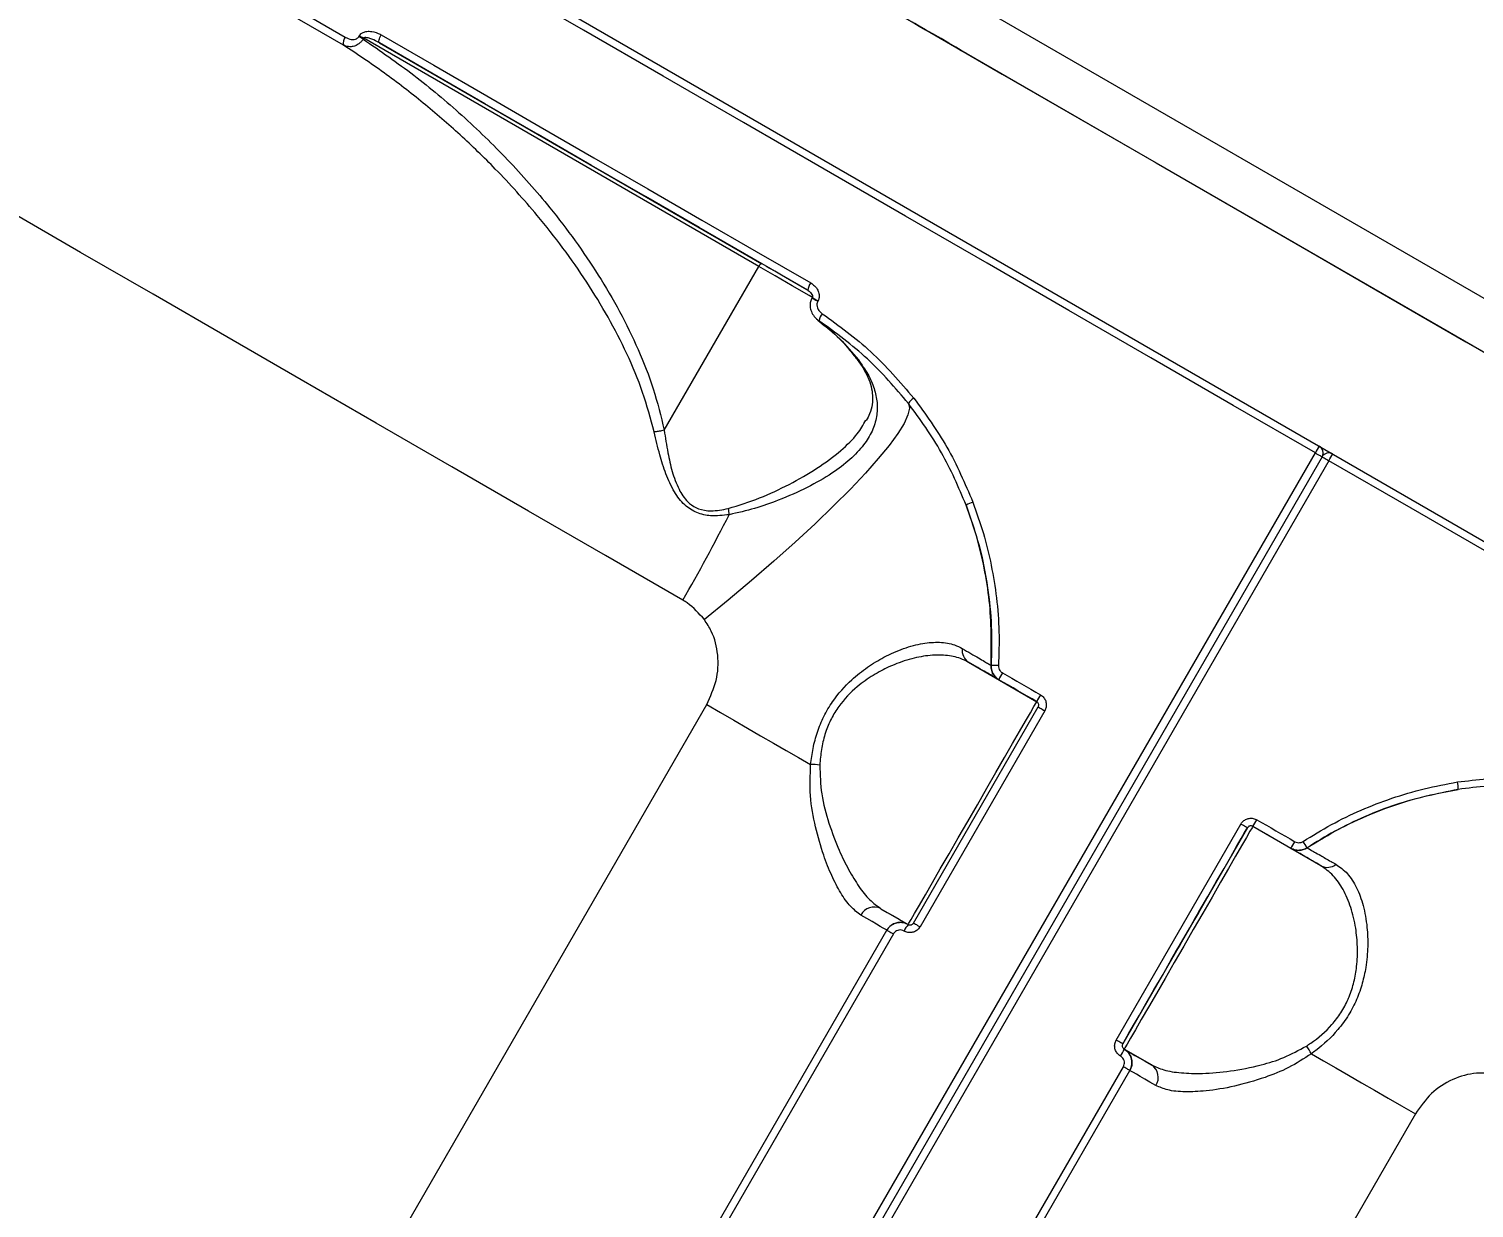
# Model space of a CAD drawing. Header units: millimetres. Extents: x -6006 to 5875, y -6399 to 6717.
# Drawn here: x 2036.8 to 2222.3, y 1807.2 to 1958.4 of the extents above; entities that cross this region are included whole.
import ezdxf

# ---------------------------------------------------------------- set-up
doc = ezdxf.new("R2010")
doc.units = ezdxf.units.MM
for name, color, linetype in [('DIKOM_ОБЪЕКТ', 7, 'Continuous'), ('DIKOM_РАЗМЕР_ЗОНА', 7, 'Continuous'), ('DIKOM_РАЗМЕР_ОБЪЕКТА', 7, 'Continuous')]:
    doc.layers.add(name, color=color, linetype=linetype)
doc.styles.add('style1', font='arial.ttf', dxfattribs={"width": 0.8})
doc.dimstyles.new('1-50', dxfattribs={"dimtxt": 300, "dimasz": 200, "dimexe": 100, "dimexo": 0, "dimgap": 100, "dimtad": 0, "dimdec": 0, "dimtxsty": 'style1', "dimcen": 0, "dimclrd": 7, "dimclre": 7, "dimadec": 1, "dimazin": 2, "dimtfac": 1, "dimtdec": 0, "dimtmove": 1, "dimatfit": 3, "dimfxl": 0, "dimlwd": 25, "dimlwe": 18, "dimarcsym": 0})

# ---------------------------------------------------------------- blocks, each defined once
blk = doc.blocks.new('*D15')
at = {"layer": 'Defpoints', "color": 0, "transparency": 16777216}
for p in [(-4354.46, 4593.05), (3409.28, 4593.05), (-1328.61, -3571.89)]:
    blk.add_point(p, dxfattribs=at)
at = {"layer": 'DIKOM_РАЗМЕР_ОБЪЕКТА', "color": 7, "lineweight": 18, "transparency": 16777216}
for p, q in [((3409.28, 4593.05), (-4454.46, 4593.05)), ((-1328.61, -3571.89), (-4454.46, -3571.89))]:
    blk.add_line(p, q, dxfattribs=at)
at = {"layer": 'DIKOM_РАЗМЕР_ОБЪЕКТА', "color": 7, "lineweight": 25, "transparency": 16777216}
for p, q in [((-4354.46, 4393.05), (-4354.46, 968.7)), ((-4354.46, -3371.89), (-4354.46, 52.46))]:
    blk.add_line(p, q, dxfattribs=at)
at = {"layer": 'DIKOM_РАЗМЕР_ОБЪЕКТА', "color": 7, "transparency": 16777216}
for points in [[(-4387.8, 4393.05), (-4321.13, 4393.05), (-4354.46, 4593.05)], [(-4387.8, -3371.89), (-4321.13, -3371.89), (-4354.46, -3571.89)]]:
    blk.add_solid(points, dxfattribs=at)
at = {"layer": 'DIKOM_РАЗМЕР_ОБЪЕКТА', "color": 0, "transparency": 16777216, "insert": (-4354.46, 510.58), "char_height": 300, "attachment_point": 5, "rotation": 90, "style": 'style1'}
blk.add_mtext('8150', dxfattribs=at)
blk = doc.blocks.new('*D16')
at = {"layer": 'Defpoints', "color": 0, "transparency": 16777216}
for p in [(3934.59, 4272.92), (-3710.11, -290.96), (3934.59, -4791.62)]:
    blk.add_point(p, dxfattribs=at)
at = {"layer": 'DIKOM_РАЗМЕР_ОБЪЕКТА', "color": 7, "lineweight": 18, "transparency": 16777216}
for p, q in [((3934.59, 4272.92), (3934.59, -4891.62)), ((-3710.11, -290.96), (-3710.11, -4891.62))]:
    blk.add_line(p, q, dxfattribs=at)
at = {"layer": 'DIKOM_РАЗМЕР_ОБЪЕКТА', "color": 7, "lineweight": 25, "transparency": 16777216}
for p, q in [((-3510.11, -4791.62), (-1432.64, -4791.62)), ((3734.59, -4791.62), (-518.7, -4791.62))]:
    blk.add_line(p, q, dxfattribs=at)
at = {"layer": 'DIKOM_РАЗМЕР_ОБЪЕКТА', "color": 7, "transparency": 16777216}
for points in [[(-3510.11, -4758.29), (-3510.11, -4824.96), (-3710.11, -4791.62)], [(3734.59, -4758.29), (3734.59, -4824.96), (3934.59, -4791.62)]]:
    blk.add_solid(points, dxfattribs=at)
at = {"layer": 'DIKOM_РАЗМЕР_ОБЪЕКТА', "color": 0, "transparency": 16777216, "insert": (-975.67, -4791.62), "char_height": 300, "attachment_point": 5, "style": 'style1'}
blk.add_mtext('7650', dxfattribs=at)
blk = doc.blocks.new('*D14')
at = {"layer": 'Defpoints', "color": 0, "transparency": 16777216}
for p in [(3463.26, 6716.57), (-5809.49, -5571.89), (-1350.38, -5571.89)]:
    blk.add_point(p, dxfattribs=at)
at = {"layer": 'DIKOM_РАЗМЕР_ЗОНА', "color": 7, "lineweight": 18, "transparency": 16777216}
for p, q in [((3463.26, 6716.57), (-5909.49, 6716.57)), ((-1350.38, -5571.89), (-5909.49, -5571.89))]:
    blk.add_line(p, q, dxfattribs=at)
at = {"layer": 'DIKOM_РАЗМЕР_ЗОНА', "color": 7, "lineweight": 25, "transparency": 16777216}
for p, q in [((-5809.49, 6516.57), (-5809.49, 1149.14)), ((-5809.49, -5371.89), (-5809.49, 69.36))]:
    blk.add_line(p, q, dxfattribs=at)
at = {"layer": 'DIKOM_РАЗМЕР_ЗОНА', "color": 7, "transparency": 16777216}
for points in [[(-5842.83, 6516.57), (-5776.16, 6516.57), (-5809.49, 6716.57)], [(-5842.83, -5371.89), (-5776.16, -5371.89), (-5809.49, -5571.89)]]:
    blk.add_solid(points, dxfattribs=at)
at = {"layer": 'DIKOM_РАЗМЕР_ЗОНА', "color": 0, "transparency": 16777216, "insert": (-5809.49, 609.25), "char_height": 300, "attachment_point": 5, "rotation": 90, "style": 'style1'}
blk.add_mtext('12300', dxfattribs=at)
blk = doc.blocks.new('*D13')
at = {"layer": 'Defpoints', "color": 0, "transparency": 16777216}
for p in [(5874.9, 4901.57), (-5210.11, -1293.83), (5874.9, -6202.3)]:
    blk.add_point(p, dxfattribs=at)
at = {"layer": 'DIKOM_РАЗМЕР_ЗОНА', "color": 7, "lineweight": 18, "transparency": 16777216}
for p, q in [((5874.9, 4901.57), (5874.9, -6302.3)), ((-5210.11, -1293.83), (-5210.11, -6302.3))]:
    blk.add_line(p, q, dxfattribs=at)
at = {"layer": 'DIKOM_РАЗМЕР_ЗОНА', "color": 7, "lineweight": 25, "transparency": 16777216}
for p, q in [((-5010.11, -6202.3), (160.46, -6202.3)), ((5674.9, -6202.3), (1240.24, -6202.3))]:
    blk.add_line(p, q, dxfattribs=at)
at = {"layer": 'DIKOM_РАЗМЕР_ЗОНА', "color": 7, "transparency": 16777216}
for points in [[(-5010.11, -6168.97), (-5010.11, -6235.64), (-5210.11, -6202.3)], [(5674.9, -6168.97), (5674.9, -6235.64), (5874.9, -6202.3)]]:
    blk.add_solid(points, dxfattribs=at)
at = {"layer": 'DIKOM_РАЗМЕР_ЗОНА', "color": 0, "transparency": 16777216, "insert": (700.35, -6202.3), "char_height": 300, "attachment_point": 5, "style": 'style1'}
blk.add_mtext('11100', dxfattribs=at)

msp = doc.modelspace()

# ---------------------------------------------------------------- linework, layer by layer
at = {"layer": 'DIKOM_ОБЪЕКТ', "color": 7, "linetype": 'Continuous', "lineweight": 15}
for p, q in [((2442.4, 1790.6), (1959.22, 2069.57)), ((2442.4, 1790.61), (1959.22, 2069.57)), ((1975.06, 2067.35), (2421.41, 1809.65)), ((1932.43, 2060.79), (2505.8, 1729.75)), ((2079.18, 1957.44), (2079.24, 1957.55)), ((2079.8, 1957.23), (2079.74, 1957.12)), ((2130.49, 1927.96), (2079.8, 1957.23)), ((2081.82, 1956.64), (2130.88, 1928.32)), ((2118.36, 1906.96), (2130.49, 1927.96)), ((2136.8, 1924.9), (2136.76, 1924.92)), ((2137.37, 1923.99), (2137.33, 1923.91)), ((2138.1, 1923.57), (2138.06, 1923.49)), ((2138.08, 1921.07), (2138.88, 1920.41)), ((1959.91, 1484.89), (2201.91, 1904.05)), ((2202.77, 1903.55), (1960.77, 1484.39)), ((2203.64, 1903.05), (1961.64, 1483.89)), ((2204.12, 1903.92), (2204.12, 1903.93)), ((2157.42, 1877.2), (2166.17, 1872.14)), ((1948.81, 1568.67), (2123.81, 1871.78)), ((2150.35, 1843.75), (2166.35, 1871.46)), ((2167.19, 1870.98), (2151.19, 1843.27)), ((2176.36, 1828.73), (2192.36, 1856.44)), ((2193.2, 1855.96), (2177.2, 1828.25)), ((2193.2, 1855.96), (2193.2, 1855.96)), ((2202.63, 1851.09), (2193.88, 1856.14)), ((2198.74, 1853.34), (2198.78, 1853.32)), ((2200.83, 1853.4), (2200.83, 1853.4)), ((2146.16, 1845.59), (2149.67, 1843.57)), ((2149.63, 1843.59), (2149.67, 1843.57)), ((2149.67, 1843.57), (2149.67, 1843.57)), ((2105.44, 1770.95), (2146.94, 1842.83)), ((2147.77, 1842.35), (2106.27, 1770.47)), ((2177.2, 1828.25), (2177.2, 1828.25)), ((2177.38, 1827.57), (2177.38, 1827.57)), ((2180.89, 1825.54), (2177.38, 1827.57)), ((2135.78, 1753.43), (2177.28, 1825.31)), ((2136.61, 1752.95), (2178.11, 1824.83)), ((2214.74, 1819.27), (2039.74, 1516.16))]:
    msp.add_line(p, q, dxfattribs=at)
at = {"layer": 'DIKOM_ОБЪЕКТ', "color": 7, "linetype": 'Continuous', "lineweight": 15, "flags": 128}
for points in [[(2120.74, 1885.15), (2110.81, 1890.89), (2100.94, 1896.58), (2091.13, 1902.25), (2081.41, 1907.86), (2071.77, 1913.43), (2062.22, 1918.94), (2052.78, 1924.39), (2043.45, 1929.77), (2034.25, 1935.09), (2025.17, 1940.33), (2016.24, 1945.49), (2007.45, 1950.56), (1998.81, 1955.55), (1990.34, 1960.44), (1982.04, 1965.23), (1973.92, 1969.92), (1965.99, 1974.5), (1958.25, 1978.97), (1950.71, 1983.32), (1943.38, 1987.55), (1936.26, 1991.66), (1929.37, 1995.64)], [(2077.2, 1956.35), (2070.17, 1960.41), (2063.2, 1964.44), (2056.28, 1968.43), (2049.41, 1972.4), (2042.61, 1976.32), (2035.88, 1980.21), (2029.21, 1984.06), (2022.61, 1987.87)], [(2022.73, 1988.96), (2029.34, 1985.14), (2036.03, 1981.28), (2042.78, 1977.38), (2049.59, 1973.44), (2056.47, 1969.47), (2063.4, 1965.47), (2070.4, 1961.43), (2077.44, 1957.37)], [(2201.91, 1904.05), (2191.35, 1910.14), (2180.81, 1916.23), (2170.28, 1922.31), (2159.78, 1928.37), (2149.32, 1934.41), (2138.9, 1940.43), (2128.54, 1946.41), (2118.24, 1952.36), (2108.01, 1958.26), (2097.86, 1964.12)], [(2142.2, 1963.92), (2151.95, 1958.3), (2161.74, 1952.64), (2171.59, 1946.95), (2181.48, 1941.25), (2191.4, 1935.52), (2201.34, 1929.78), (2211.29, 1924.04), (2221.24, 1918.29), (2231.19, 1912.55)], [(2157.09, 1955.33), (2156.93, 1955.42), (2156.48, 1955.68), (2155.78, 1956.08), (2154.89, 1956.6), (2153.88, 1957.18), (2152.85, 1957.78), (2151.89, 1958.33), (2151.08, 1958.8), (2150.5, 1959.13), (2150.2, 1959.31), (2150.2, 1959.31), (2150.5, 1959.13), (2151.08, 1958.8), (2151.89, 1958.33), (2152.85, 1957.78), (2153.88, 1957.18), (2154.89, 1956.6), (2155.78, 1956.08), (2156.48, 1955.68), (2156.93, 1955.42), (2157.09, 1955.33)], [(2079.74, 1957.12), (2079.67, 1957.16), (2079.6, 1957.2), (2079.53, 1957.24), (2079.46, 1957.28), (2079.39, 1957.32), (2079.32, 1957.36), (2079.25, 1957.4), (2079.18, 1957.44)], [(2079.8, 1957.23), (2079.73, 1957.27), (2079.66, 1957.31), (2079.59, 1957.35), (2079.52, 1957.39), (2079.45, 1957.43), (2079.38, 1957.47), (2079.31, 1957.51), (2079.24, 1957.55)], [(2081.82, 1956.64), (2081.77, 1956.69), (2081.75, 1956.77), (2081.75, 1956.87), (2081.77, 1957.01), (2081.81, 1957.16), (2081.87, 1957.32), (2081.95, 1957.49), (2082.04, 1957.66)], [(2136.8, 1924.9), (2129.82, 1928.93), (2122.86, 1932.94), (2115.94, 1936.94), (2109.04, 1940.92), (2102.18, 1944.88), (2095.35, 1948.83), (2088.56, 1952.75), (2081.82, 1956.64)], [(2082.04, 1957.66), (2088.81, 1953.76), (2095.61, 1949.83), (2102.46, 1945.88), (2109.34, 1941.91), (2116.25, 1937.92), (2123.19, 1933.91), (2130.16, 1929.88), (2137.16, 1925.85)], [(2130.88, 1928.32), (2130.85, 1928.32), (2130.81, 1928.31), (2130.76, 1928.29), (2130.71, 1928.25), (2130.65, 1928.19), (2130.59, 1928.12), (2130.54, 1928.05), (2130.49, 1927.96)], [(2137.39, 1923.98), (2136.96, 1924.23), (2134.78, 1925.49), (2132.6, 1926.74), (2130.49, 1927.96)], [(2136.84, 1924.87), (2136.65, 1924.98), (2135.56, 1925.61), (2134.45, 1926.25), (2133.42, 1926.85), (2132.55, 1927.35), (2131.91, 1927.72), (2131.55, 1927.93), (2131.47, 1927.97)], [(2137.33, 1923.91), (2137.36, 1923.9), (2137.46, 1923.84), (2137.62, 1923.75), (2137.82, 1923.63), (2138.06, 1923.49)], [(2137.37, 1923.99), (2137.4, 1923.97), (2137.5, 1923.91), (2137.66, 1923.82), (2137.86, 1923.7), (2138.1, 1923.57)], [(2149.7, 1910.4), (2149.82, 1909.77), (2149.63, 1908.92), (2149.13, 1907.83), (2148.33, 1906.52), (2147.22, 1905.01), (2145.83, 1903.31), (2144.17, 1901.43), (2142.25, 1899.4), (2140.1, 1897.24), (2137.73, 1894.96), (2135.16, 1892.59), (2132.43, 1890.15), (2129.56, 1887.67), (2126.58, 1885.17), (2123.51, 1882.67)], [(2201.91, 1904.05), (2202.07, 1903.95), (2202.24, 1903.86), (2202.39, 1903.77), (2202.52, 1903.7), (2202.63, 1903.63), (2202.71, 1903.59), (2202.76, 1903.56), (2202.77, 1903.55)], [(2202.77, 1903.55), (2202.79, 1903.54), (2202.84, 1903.51), (2202.92, 1903.46), (2203.03, 1903.4), (2203.16, 1903.33), (2203.31, 1903.24), (2203.47, 1903.15), (2203.64, 1903.05)], [(2224.74, 1890.87), (2214.2, 1896.95), (2203.64, 1903.05)], [(2166.17, 1872.14), (2165.56, 1872.5), (2164.95, 1872.85), (2164.34, 1873.2), (2163.74, 1873.55), (2163.13, 1873.9), (2162.52, 1874.25), (2161.91, 1874.6), (2161.31, 1874.95)], [(2161.76, 1875.84), (2162.37, 1875.49), (2162.98, 1875.14), (2163.59, 1874.79), (2164.2, 1874.44), (2164.81, 1874.09), (2165.42, 1873.73), (2166.03, 1873.38), (2166.63, 1873.03)], [(2123.81, 1871.78), (2125.57, 1870.76), (2127.31, 1869.75), (2129.03, 1868.76), (2130.73, 1867.78), (2132.39, 1866.82), (2134.02, 1865.88), (2135.61, 1864.96), (2137.15, 1864.07)], [(2149.67, 1843.57), (2149.76, 1843.72), (2150.04, 1844.2), (2150.49, 1844.98), (2151.1, 1846.05), (2151.87, 1847.38), (2152.78, 1848.95), (2153.79, 1850.71), (2154.91, 1852.63), (2156.08, 1854.67), (2157.3, 1856.79), (2158.54, 1858.92), (2159.76, 1861.03), (2160.93, 1863.07), (2162.04, 1865), (2163.06, 1866.76), (2163.97, 1868.33), (2164.74, 1869.66), (2165.35, 1870.73), (2165.8, 1871.51), (2166.08, 1871.98), (2166.17, 1872.14)], [(2166.35, 1871.46), (2166.37, 1871.45), (2166.41, 1871.43), (2166.49, 1871.38), (2166.59, 1871.32), (2166.72, 1871.25), (2166.86, 1871.17), (2167.02, 1871.07), (2167.19, 1870.98)], [(2193.2, 1855.96), (2193.18, 1855.97), (2193.13, 1856), (2193.06, 1856.04), (2192.95, 1856.1), (2192.83, 1856.18), (2192.68, 1856.26), (2192.53, 1856.35), (2192.36, 1856.44)], [(2194.41, 1856.99), (2195.02, 1856.64), (2195.63, 1856.29), (2196.24, 1855.94), (2196.85, 1855.59), (2197.46, 1855.23), (2198.07, 1854.88), (2198.68, 1854.53), (2199.29, 1854.18)], [(2177.2, 1828.25), (2177.29, 1828.4), (2177.55, 1828.86), (2177.99, 1829.62), (2178.59, 1830.66), (2179.33, 1831.95), (2180.21, 1833.47), (2181.2, 1835.18), (2182.28, 1837.04), (2183.42, 1839.02), (2184.6, 1841.07), (2185.8, 1843.14), (2186.98, 1845.19), (2188.12, 1847.17), (2189.2, 1849.03), (2190.19, 1850.74), (2191.06, 1852.26), (2191.81, 1853.55), (2192.41, 1854.59), (2192.84, 1855.35), (2193.11, 1855.81), (2193.2, 1855.96)], [(2193.88, 1856.14), (2193.79, 1855.98), (2193.52, 1855.51), (2193.06, 1854.73), (2192.45, 1853.66), (2191.68, 1852.33), (2190.78, 1850.76), (2189.76, 1849), (2188.65, 1847.07), (2187.47, 1845.03), (2186.25, 1842.92), (2185.02, 1840.79), (2183.8, 1838.67), (2182.62, 1836.63), (2181.51, 1834.71), (2180.49, 1832.95), (2179.58, 1831.38), (2178.82, 1830.05), (2178.2, 1828.98), (2177.75, 1828.2), (2177.47, 1827.72), (2177.38, 1827.57)], [(2198.74, 1853.34), (2198.13, 1853.69), (2197.53, 1854.04), (2196.92, 1854.39), (2196.31, 1854.74), (2195.7, 1855.09), (2195.1, 1855.44), (2194.49, 1855.79), (2193.88, 1856.14)], [(2146.16, 1845.59), (2146.97, 1845.12), (2147.68, 1844.71), (2148.28, 1844.36), (2148.78, 1844.08), (2149.17, 1843.85), (2149.45, 1843.69), (2149.61, 1843.6), (2149.67, 1843.57)], [(2185.2, 1842.1), (2185.83, 1843.2), (2186.42, 1844.21), (2186.9, 1845.05), (2187.25, 1845.65), (2187.43, 1845.96), (2187.43, 1845.96), (2187.24, 1845.65), (2186.9, 1845.05), (2186.41, 1844.21), (2185.83, 1843.2), (2185.2, 1842.11), (2184.56, 1841.01), (2183.98, 1840), (2183.5, 1839.16), (2183.15, 1838.56), (2182.97, 1838.25), (2182.97, 1838.25), (2183.15, 1838.56), (2183.5, 1839.16), (2183.98, 1840), (2184.56, 1841.01), (2185.2, 1842.1)], [(2146.94, 1842.83), (2146.88, 1842.86), (2146.72, 1842.96), (2146.46, 1843.11), (2146.09, 1843.32), (2145.62, 1843.59), (2145.04, 1843.93), (2144.37, 1844.32), (2143.6, 1844.76)], [(2150.35, 1843.75), (2150.37, 1843.74), (2150.41, 1843.71), (2150.49, 1843.67), (2150.59, 1843.61), (2150.72, 1843.54), (2150.86, 1843.45), (2151.02, 1843.36), (2151.19, 1843.27)], [(2146.94, 1842.83), (2146.95, 1842.82), (2147, 1842.8), (2147.07, 1842.75), (2147.18, 1842.69), (2147.3, 1842.62), (2147.45, 1842.54), (2147.6, 1842.45), (2147.77, 1842.35)], [(2177.2, 1828.25), (2177.18, 1828.26), (2177.13, 1828.29), (2177.06, 1828.33), (2176.95, 1828.39), (2176.83, 1828.46), (2176.68, 1828.55), (2176.53, 1828.64), (2176.36, 1828.73)], [(2177.38, 1827.57), (2177.44, 1827.53), (2177.6, 1827.44), (2177.88, 1827.28), (2178.27, 1827.05), (2178.76, 1826.77), (2179.37, 1826.42), (2180.08, 1826.01), (2180.89, 1825.54)], [(2201.4, 1826.98), (2202.94, 1826.09), (2204.53, 1825.17), (2206.16, 1824.23), (2207.83, 1823.27), (2209.52, 1822.29), (2211.24, 1821.3), (2212.98, 1820.29), (2214.74, 1819.27)], [(2178.11, 1824.83), (2178.1, 1824.84), (2178.05, 1824.87), (2177.97, 1824.91), (2177.87, 1824.97), (2177.75, 1825.05), (2177.6, 1825.13), (2177.45, 1825.22), (2177.28, 1825.31)], [(2181.45, 1822.9), (2180.68, 1823.35), (2180.01, 1823.74), (2179.43, 1824.07), (2178.96, 1824.35), (2178.59, 1824.56), (2178.32, 1824.71), (2178.17, 1824.8), (2178.11, 1824.83)]]:
    msp.add_lwpolyline(points, dxfattribs=at)
at = {"layer": 'DIKOM_ОБЪЕКТ', "color": 7, "linetype": 'Continuous', "lineweight": 15}
for centre, radius, start, end in [((2078.32, 1956.62), 1.16, 139.9409, 193.4218), ((2138.48, 1924.8), 1.68, 141.6969, 176.6986), ((2140.16, 1920.64), 1.97, 139.8984, 169.2843), ((2151.69, 1909.07), 2.39, 122.9392, 146.2075), ((2292.51, 1852), 104.49, 149.5726, 150.121), ((2201.91, 1904.05), 1, 330, 60), ((2201.91, 1904.05), 1, 333.0714, 60), ((2203.64, 1903.05), 1, 61.1812, 150), ((2097.73, 1964.43), 122.41, 329.9059, 330.3739), ((2159.01, 1894.35), 3.55, 107.1919, 122.5626), ((1915.99, 2003.5), 236.49, 329.9715, 332.9959), ((2132.55, 1897.5), 6.01, 185.6058, 193.3133), ((2158.35, 1878.69), 1.76, 171.1331, 238.1699), ((2160.5, 1867.12), 9.67, 85.5067, 91.151), ((2162.31, 1876.68), 2, 176.8671, 240), ((2165.86, 1873.19), 4.89, 147.0831, 158.841), ((2172.21, 1869.52), 6.59, 147.8241, 156.5367), ((2137.39, 1856.59), 7.48, 82.8298, 91.8523), ((2216.67, 1861.05), 3.56, 357.4704, 12.7985), ((2188.61, 1860.05), 6.56, 323.4358, 332.1903), ((2194.95, 1856.39), 4.87, 321.155, 332.9557), ((2199.74, 1855.07), 2, 241.1812, 303.1329), ((2192.39, 1848.75), 9.64, 28.8327, 34.497), ((2203.46, 1852.65), 1.76, 241.8379, 308.8549), ((2145.29, 1843.89), 1.91, 63.0477, 152.7468), ((2148.67, 1841.83), 2, 82.1486, 150), ((2154.95, 1839.65), 6.58, 143.4475, 152.1713), ((2171.36, 1830.18), 6.56, 327.818, 336.5607), ((2176.38, 1825.83), 2, 330, 60), ((2194.78, 1823.43), 7.51, 28.1664, 37.1597), ((2179.85, 1823.94), 1.91, 327.2333, 56.9579)]:
    msp.add_arc(centre, radius, start, end, dxfattribs=at)
for points, knots in [([(2079.74, 1957.12), (2079.67, 1957.02), (2079.51, 1956.8), (2079.17, 1956.49), (2078.72, 1956.24), (2078.13, 1956.11), (2077.6, 1956.17), (2077.29, 1956.31), (2077.2, 1956.35)], [0, 0, 0, 0, 0.113278, 0.247093, 0.4204, 0.607342, 0.880124, 1, 1, 1, 1]), ([(2117.07, 1906.73), (2116.62, 1908.44), (2115.7, 1911.88), (2113.63, 1916.77), (2111.21, 1921.48), (2107.52, 1927.52), (2102.73, 1933.92), (2097.15, 1940.1), (2092.22, 1944.87), (2087.46, 1948.98), (2082.47, 1952.85), (2078.96, 1955.19), (2077.2, 1956.35)], [0, 0, 0, 0, 0.080301, 0.161565, 0.24214, 0.322739, 0.486603, 0.610397, 0.707209, 0.804024, 0.902011, 1, 1, 1, 1]), ([(2077.44, 1957.37), (2077.69, 1957.25), (2078.05, 1957.08), (2078.56, 1957.07), (2078.86, 1957.14), (2079.07, 1957.28), (2079.15, 1957.39), (2079.18, 1957.44)], [0, 0, 0, 0, 0.437066, 0.628879, 0.790886, 0.906009, 1, 1, 1, 1]), ([(2079.24, 1957.55), (2079.3, 1957.63), (2079.43, 1957.81), (2079.77, 1958.02), (2080.25, 1958.14), (2081.01, 1958.11), (2081.62, 1957.9), (2082, 1957.69), (2082.04, 1957.66)], [0, 0, 0, 0, 0.092802, 0.206206, 0.369294, 0.572442, 0.947125, 1, 1, 1, 1]), ([(2079.74, 1957.12), (2081.93, 1955.61), (2086.32, 1952.58), (2092.5, 1947.38), (2098.35, 1941.72), (2104.31, 1934.96), (2109.06, 1928.4), (2112.69, 1922.22), (2115.07, 1917.35), (2117.07, 1912.28), (2117.93, 1908.74), (2118.36, 1906.96)], [0, 0, 0, 0, 0.124576, 0.249157, 0.376418, 0.503665, 0.667722, 0.751085, 0.834425, 0.916781, 1, 1, 1, 1]), ([(2081.82, 1956.64), (2081.49, 1956.81), (2081.03, 1957.06), (2080.43, 1957.26), (2080.11, 1957.33), (2079.92, 1957.31), (2079.83, 1957.27), (2079.81, 1957.25), (2079.8, 1957.23), (2079.8, 1957.23)], [0, 0, 0, 0, 0.502832, 0.721984, 0.872221, 0.951494, 0.975832, 0.996232, 1, 1, 1, 1]), ([(2136.8, 1924.9), (2136.81, 1924.89), (2136.98, 1924.8), (2137.21, 1924.58), (2137.37, 1924.28), (2137.4, 1924.1), (2137.38, 1924.02), (2137.36, 1923.98), (2137.35, 1923.96), (2137.34, 1923.96)], [0, 0, 0, 0, 0.027813, 0.498726, 0.763287, 0.896244, 0.948826, 0.981341, 1, 1, 1, 1]), ([(2137.16, 1925.85), (2137.33, 1925.73), (2137.69, 1925.48), (2138.08, 1924.97), (2138.26, 1924.43), (2138.27, 1923.95), (2138.16, 1923.7), (2138.1, 1923.57)], [0, 0, 0, 0, 0.226806, 0.491983, 0.695932, 0.847701, 1, 1, 1, 1]), ([(2137.34, 1923.91), (2137.26, 1923.75), (2137.08, 1923.41), (2137.06, 1922.8), (2137.22, 1922.14), (2137.61, 1921.51), (2138.03, 1921.1), (2138.32, 1920.94), (2138.36, 1920.92)], [0, 0, 0, 0, 0.148755, 0.324971, 0.508509, 0.718348, 0.956355, 1, 1, 1, 1]), ([(2138.06, 1923.49), (2138.03, 1923.43), (2137.96, 1923.29), (2137.93, 1922.99), (2138.02, 1922.61), (2138.26, 1922.21), (2138.52, 1922.01), (2138.65, 1921.9)], [0, 0, 0, 0, 0.103333, 0.262426, 0.46113, 0.728227, 1, 1, 1, 1]), ([(2138.65, 1921.9), (2140.79, 1920.35), (2145.12, 1917.22), (2148.62, 1913.14), (2150.39, 1911.07)], [0, 0, 0, 0, 0.493785, 1, 1, 1, 1]), ([(2149.7, 1910.4), (2148.02, 1912.37), (2144.6, 1916.37), (2140.37, 1919.44), (2138.22, 1921)], [0, 0, 0, 0, 0.493738, 1, 1, 1, 1]), ([(2138.22, 1921), (2139.13, 1920.26), (2140.96, 1918.77), (2142.5, 1916.91), (2143.27, 1915.98)], [0, 0, 0, 0, 0.497314, 1, 1, 1, 1]), ([(2138.88, 1920.41), (2139.21, 1920.16), (2140.28, 1919.31), (2141.66, 1917.9), (2142.62, 1916.65), (2142.99, 1916.17)], [0, 0, 0, 0, 0.213783, 0.69913, 1, 1, 1, 1]), ([(2143.27, 1915.98), (2143.7, 1915.37), (2144.58, 1914.13), (2145.36, 1912.29), (2145.75, 1910.47), (2145.67, 1908.64), (2145.1, 1906.82), (2143.97, 1904.98), (2142.25, 1903.17), (2139.84, 1901.34), (2136.76, 1899.58), (2133.37, 1898.08), (2129.99, 1896.86), (2127.8, 1896.37), (2126.7, 1896.12)], [0, 0, 0, 0, 0.066889, 0.135576, 0.205541, 0.277116, 0.356057, 0.436731, 0.528019, 0.62126, 0.728002, 0.837101, 0.917985, 1, 1, 1, 1]), ([(2143, 1916.2), (2143.3, 1915.79), (2143.9, 1914.96), (2144.53, 1913.73), (2144.95, 1912.52), (2145.13, 1911.38), (2145.07, 1910.22), (2144.82, 1909.17), (2144.44, 1908.49), (2144.29, 1908.21)], [0, 0, 0, 0, 0.127176, 0.261895, 0.403599, 0.549542, 0.704938, 0.879817, 1, 1, 1, 1]), ([(2143.03, 1916.2), (2143.04, 1916.18), (2143.08, 1916.09), (2143.18, 1916.03), (2143.26, 1915.99), (2143.27, 1915.98)], [0, 0, 0, 0, 0.227462, 0.858406, 1, 1, 1, 1]), ([(2157.11, 1897.33), (2156.13, 1899.63), (2154.16, 1904.27), (2151.2, 1908.34), (2149.7, 1910.4)], [0, 0, 0, 0, 0.494161, 1, 1, 1, 1]), ([(2150.39, 1911.07), (2151.89, 1909.02), (2154.92, 1904.87), (2156.94, 1900.13), (2157.97, 1897.73)], [0, 0, 0, 0, 0.49417, 1, 1, 1, 1]), ([(2126.57, 1896.92), (2127.93, 1897.34), (2130.7, 1898.2), (2134.5, 1900.03), (2138.06, 1902.05), (2140.98, 1904.23), (2143.11, 1906.29), (2143.91, 1907.65), (2144.25, 1908.24)], [0, 0, 0, 0, 0.170638, 0.345218, 0.529411, 0.717707, 0.878243, 1, 1, 1, 1]), ([(2118.36, 1906.96), (2118.14, 1906.91), (2117.75, 1906.82), (2117.31, 1906.75), (2117.11, 1906.73), (2117.07, 1906.73)], [0, 0, 0, 0, 0.499462, 0.907249, 1, 1, 1, 1]), ([(2126.7, 1896.12), (2125.91, 1896.03), (2124.53, 1895.87), (2122.52, 1896.28), (2120.86, 1897.35), (2119.54, 1899.14), (2118.54, 1901.36), (2117.72, 1903.96), (2117.3, 1905.76), (2117.07, 1906.73)], [0, 0, 0, 0, 0.150787, 0.262534, 0.375809, 0.50435, 0.65984, 0.816012, 1, 1, 1, 1]), ([(2118.36, 1906.96), (2118.36, 1906.96), (2118.36, 1906.96), (2118.36, 1906.96), (2118.36, 1906.96), (2118.36, 1906.96)], [0, 0, 0, 0, 0.282893, 0.674534, 1, 1, 1, 1]), ([(2118.36, 1906.96), (2118.51, 1906), (2118.78, 1904.23), (2119.34, 1901.67), (2120.11, 1899.5), (2121.16, 1897.87), (2122.14, 1897.15), (2123.15, 1896.72), (2124.58, 1896.51), (2125.83, 1896.77), (2126.57, 1896.92)], [0, 0, 0, 0, 0.192063, 0.351181, 0.509482, 0.634431, 0.718643, 0.742094, 0.849592, 1, 1, 1, 1]), ([(2157.11, 1897.33), (2157.7, 1895.62), (2158.89, 1892.17), (2159.91, 1886.95), (2160.44, 1881.8), (2160.35, 1878.47), (2160.31, 1876.79)], [0, 0, 0, 0, 0.259848, 0.522839, 0.760227, 1, 1, 1, 1]), ([(2160.31, 1876.79), (2160.33, 1879.56), (2160.37, 1883.75), (2159.47, 1889.28), (2158.5, 1893.4), (2157.57, 1896.03), (2157.11, 1897.33)], [0, 0, 0, 0, 0.39517, 0.598671, 0.802169, 1, 1, 1, 1]), ([(2157.97, 1897.73), (2158.44, 1896.41), (2159.38, 1893.75), (2160.37, 1889.64), (2161.05, 1885.42), (2161.39, 1881.12), (2161.3, 1878.22), (2161.26, 1876.77)], [0, 0, 0, 0, 0.197834, 0.395501, 0.59317, 0.796586, 1, 1, 1, 1]), ([(2123.51, 1882.67), (2122.83, 1883.45), (2122.07, 1884.3), (2121.03, 1884.98), (2120.84, 1885.09), (2120.74, 1885.15)], [0, 0, 0, 0, 0.821735, 0.907859, 1, 1, 1, 1]), ([(2123.81, 1871.78), (2124.28, 1872.79), (2125.22, 1874.79), (2125.38, 1878.11), (2124.72, 1880.81), (2123.83, 1882.18), (2123.51, 1882.67)], [0, 0, 0, 0, 0.288563, 0.571627, 0.847042, 1, 1, 1, 1]), ([(2137.15, 1864.07), (2137.24, 1864.76), (2137.42, 1866.16), (2137.98, 1868.25), (2138.81, 1870.28), (2140.21, 1872.65), (2142.16, 1874.81), (2144.45, 1876.62), (2146.72, 1877.99), (2149.13, 1879.04), (2151.55, 1879.68), (2153.75, 1879.83), (2155.43, 1879.56), (2156.28, 1879.13), (2156.61, 1878.96)], [0, 0, 0, 0, 0.060368, 0.122043, 0.182583, 0.245202, 0.354865, 0.435812, 0.519106, 0.621341, 0.726599, 0.829719, 0.935578, 1, 1, 1, 1]), ([(2156.61, 1878.96), (2157.36, 1878.52), (2158.88, 1877.63), (2159.94, 1877.01), (2160.29, 1876.81), (2160.3, 1876.8), (2160.31, 1876.79)], [0, 0, 0, 0, 0.341496, 0.692994, 0.918012, 1, 1, 1, 1]), ([(2157.42, 1877.2), (2157.08, 1877.37), (2156.2, 1877.81), (2154.48, 1878.15), (2152.26, 1878.12), (2149.81, 1877.63), (2147.42, 1876.76), (2145.14, 1875.56), (2142.9, 1873.98), (2141.04, 1872.05), (2139.76, 1869.97), (2139.24, 1868.72), (2138.81, 1867.4), (2138.48, 1865.99), (2138.38, 1864.68), (2138.33, 1864.02)], [0, 0, 0, 0, 0.065389, 0.170366, 0.277942, 0.381809, 0.488412, 0.569562, 0.652796, 0.760419, 0.815165, 0.871884, 0.880047, 0.9392, 1, 1, 1, 1]), ([(2161.31, 1874.95), (2161.23, 1874.99), (2161.07, 1875.09), (2159.81, 1875.82), (2158.22, 1876.73), (2157.42, 1877.2)], [0, 0, 0, 0, 0.306973, 0.648468, 1, 1, 1, 1]), ([(2161.31, 1874.95), (2161.26, 1874.98), (2161.01, 1875.13), (2160.65, 1875.5), (2160.34, 1876.12), (2160.32, 1876.57), (2160.31, 1876.79)], [0, 0, 0, 0, 0.081875, 0.388046, 0.693969, 1, 1, 1, 1]), ([(2161.26, 1876.77), (2161.27, 1876.65), (2161.28, 1876.43), (2161.43, 1876.12), (2161.61, 1875.93), (2161.74, 1875.86), (2161.76, 1875.84)], [0, 0, 0, 0, 0.305682, 0.611681, 0.918044, 1, 1, 1, 1]), ([(2166.63, 1873.03), (2166.73, 1872.97), (2166.96, 1872.81), (2167.24, 1872.45), (2167.4, 1871.96), (2167.4, 1871.44), (2167.26, 1871.13), (2167.19, 1870.98)], [0, 0, 0, 0, 0.141845, 0.356689, 0.571296, 0.78567, 1, 1, 1, 1]), ([(2166.35, 1871.46), (2166.37, 1871.51), (2166.42, 1871.62), (2166.42, 1871.79), (2166.37, 1871.95), (2166.28, 1872.07), (2166.2, 1872.12), (2166.17, 1872.14)], [0, 0, 0, 0, 0.213991, 0.428107, 0.642777, 0.857688, 1, 1, 1, 1]), ([(2143.6, 1844.76), (2143.15, 1845.1), (2142.25, 1845.76), (2141, 1847.55), (2139.84, 1849.78), (2138.72, 1852.6), (2137.73, 1856.02), (2136.99, 1859.94), (2137.1, 1862.73), (2137.15, 1864.07)], [0, 0, 0, 0, 0.131656, 0.263487, 0.395139, 0.526874, 0.688295, 0.849534, 1, 1, 1, 1]), ([(2138.33, 1864.02), (2138.37, 1862.76), (2138.45, 1860.14), (2139.47, 1856.47), (2140.69, 1853.24), (2142.02, 1850.53), (2143.33, 1848.39), (2144.72, 1846.62), (2145.68, 1845.94), (2146.16, 1845.59)], [0, 0, 0, 0, 0.146376, 0.305497, 0.468989, 0.600894, 0.735097, 0.8657, 1, 1, 1, 1]), ([(2200.33, 1854.21), (2201.53, 1854.95), (2203.93, 1856.43), (2207.75, 1858.27), (2211.73, 1859.81), (2215.87, 1861.04), (2218.72, 1861.57), (2220.14, 1861.84)], [0, 0, 0, 0, 0.197681, 0.395391, 0.593089, 0.79654, 1, 1, 1, 1]), ([(2220.14, 1861.84), (2222.67, 1862.14), (2227.79, 1862.76), (2232.9, 1862.22), (2235.48, 1861.94)], [0, 0, 0, 0, 0.494179, 1, 1, 1, 1]), ([(2200.83, 1853.4), (2202.25, 1854.26), (2205.09, 1856), (2209.79, 1858.11), (2214.84, 1859.85), (2218.42, 1860.54), (2220.23, 1860.89)], [0, 0, 0, 0, 0.237385, 0.477158, 0.737006, 1, 1, 1, 1]), ([(2220.23, 1860.89), (2217.52, 1860.33), (2213.43, 1859.48), (2208.21, 1857.42), (2204.39, 1855.6), (2202.01, 1854.12), (2200.83, 1853.4)], [0, 0, 0, 0, 0.395168, 0.598674, 0.802176, 1, 1, 1, 1]), ([(2235.24, 1861.01), (2232.77, 1861.27), (2227.77, 1861.81), (2222.76, 1861.2), (2220.23, 1860.89)], [0, 0, 0, 0, 0.494166, 1, 1, 1, 1]), ([(2192.36, 1856.44), (2192.42, 1856.54), (2192.58, 1856.77), (2192.94, 1857.04), (2193.43, 1857.2), (2193.95, 1857.2), (2194.26, 1857.06), (2194.41, 1856.99)], [0, 0, 0, 0, 0.140631, 0.355056, 0.569825, 0.784894, 1, 1, 1, 1]), ([(2193.88, 1856.14), (2193.83, 1856.17), (2193.73, 1856.21), (2193.55, 1856.22), (2193.39, 1856.16), (2193.27, 1856.07), (2193.22, 1855.99), (2193.2, 1855.96)], [0, 0, 0, 0, 0.215352, 0.43069, 0.645522, 0.85971, 1, 1, 1, 1]), ([(2200.83, 1853.4), (2200.78, 1853.36), (2200.54, 1853.22), (2200.05, 1853.06), (2199.36, 1853.06), (2198.95, 1853.24), (2198.74, 1853.34)], [0, 0, 0, 0, 0.080546, 0.387068, 0.693568, 1, 1, 1, 1]), ([(2202.63, 1851.09), (2201.9, 1851.52), (2200.39, 1852.39), (2199.02, 1853.18), (2198.84, 1853.28), (2198.74, 1853.34)], [0, 0, 0, 0, 0.317517, 0.653916, 1, 1, 1, 1]), ([(2199.29, 1854.18), (2199.39, 1854.13), (2199.6, 1854.04), (2199.94, 1854.04), (2200.19, 1854.12), (2200.31, 1854.19), (2200.33, 1854.21)], [0, 0, 0, 0, 0.306701, 0.613327, 0.919477, 1, 1, 1, 1]), ([(2200.83, 1853.4), (2200.92, 1853.35), (2201.09, 1853.25), (2202.31, 1852.56), (2203.6, 1851.82), (2204.35, 1851.4), (2204.57, 1851.27)], [0, 0, 0, 0, 0.336234, 0.682238, 0.90879, 1, 1, 1, 1]), ([(2200.76, 1827.97), (2200.95, 1828.09), (2202.12, 1828.86), (2203.72, 1830.23), (2205.24, 1832.24), (2205.91, 1833.48), (2206.46, 1834.81), (2206.91, 1836.22), (2207.28, 1838.39), (2207.36, 1840.73), (2207.11, 1843.32), (2206.5, 1845.84), (2205.51, 1848.1), (2204.24, 1849.95), (2203.17, 1850.71), (2202.63, 1851.09)], [0, 0, 0, 0, 0.020106, 0.128725, 0.18527, 0.244008, 0.254866, 0.316796, 0.380593, 0.466421, 0.554632, 0.663824, 0.776165, 0.886555, 1, 1, 1, 1]), ([(2204.57, 1851.27), (2205.07, 1850.92), (2206.09, 1850.19), (2207.24, 1848.36), (2208.11, 1846.04), (2208.57, 1843.46), (2208.68, 1840.75), (2208.47, 1838.32), (2207.97, 1836.01), (2207.26, 1833.95), (2206.21, 1831.92), (2204.53, 1829.61), (2202.8, 1828.01), (2201.59, 1827.12), (2201.4, 1826.98)], [0, 0, 0, 0, 0.108481, 0.220219, 0.327647, 0.438308, 0.523803, 0.611506, 0.674516, 0.739091, 0.802774, 0.868897, 0.979734, 1, 1, 1, 1]), ([(2146.94, 1842.83), (2147.02, 1842.96), (2147.22, 1843.27), (2147.71, 1843.63), (2148.36, 1843.85), (2149.05, 1843.85), (2149.46, 1843.66), (2149.67, 1843.57)], [0, 0, 0, 0, 0.140764, 0.355471, 0.570298, 0.785217, 1, 1, 1, 1]), ([(2151.19, 1843.27), (2151.13, 1843.17), (2150.97, 1842.94), (2150.6, 1842.67), (2150.12, 1842.51), (2149.6, 1842.51), (2149.29, 1842.65), (2149.13, 1842.72)], [0, 0, 0, 0, 0.140683, 0.355094, 0.569851, 0.784906, 1, 1, 1, 1]), ([(2149.67, 1843.57), (2149.72, 1843.54), (2149.82, 1843.5), (2149.99, 1843.5), (2150.16, 1843.55), (2150.28, 1843.64), (2150.33, 1843.72), (2150.35, 1843.75)], [0, 0, 0, 0, 0.215545, 0.430848, 0.64535, 0.859737, 1, 1, 1, 1]), ([(2149.13, 1842.72), (2149.03, 1842.77), (2148.82, 1842.86), (2148.48, 1842.86), (2148.16, 1842.75), (2147.91, 1842.57), (2147.81, 1842.42), (2147.77, 1842.35)], [0, 0, 0, 0, 0.215091, 0.430174, 0.644922, 0.859443, 1, 1, 1, 1]), ([(2176.91, 1826.68), (2176.82, 1826.74), (2176.59, 1826.9), (2176.31, 1827.27), (2176.15, 1827.75), (2176.15, 1828.27), (2176.29, 1828.58), (2176.36, 1828.73)], [0, 0, 0, 0, 0.141816, 0.356763, 0.571373, 0.78575, 1, 1, 1, 1]), ([(2177.28, 1825.31), (2177.33, 1825.42), (2177.42, 1825.62), (2177.42, 1825.97), (2177.31, 1826.29), (2177.13, 1826.54), (2176.98, 1826.64), (2176.91, 1826.68)], [0, 0, 0, 0, 0.214232, 0.428559, 0.643177, 0.858095, 1, 1, 1, 1]), ([(2177.2, 1828.25), (2177.17, 1828.2), (2177.13, 1828.09), (2177.13, 1827.92), (2177.18, 1827.76), (2177.27, 1827.64), (2177.35, 1827.59), (2177.38, 1827.57)], [0, 0, 0, 0, 0.214046, 0.428214, 0.642938, 0.8579, 1, 1, 1, 1]), ([(2177.38, 1827.57), (2177.5, 1827.48), (2177.81, 1827.28), (2178.18, 1826.79), (2178.39, 1826.14), (2178.39, 1825.45), (2178.21, 1825.04), (2178.11, 1824.83)], [0, 0, 0, 0, 0.1417, 0.356389, 0.57095, 0.785464, 1, 1, 1, 1]), ([(2180.89, 1825.54), (2181.38, 1825.31), (2182.44, 1824.83), (2184.68, 1824.49), (2187.55, 1824.41), (2191.01, 1824.7), (2194.56, 1825.4), (2197.91, 1826.4), (2199.8, 1827.44), (2200.76, 1827.97)], [0, 0, 0, 0, 0.12271, 0.262464, 0.406012, 0.574922, 0.748266, 0.872373, 1, 1, 1, 1]), ([(2201.4, 1826.98), (2200.44, 1826.35), (2198.5, 1825.1), (2195.11, 1823.78), (2191.49, 1822.74), (2188.02, 1822.18), (2185.15, 1822.04), (2182.94, 1822.25), (2181.93, 1822.7), (2181.45, 1822.9)], [0, 0, 0, 0, 0.128156, 0.256742, 0.426817, 0.596878, 0.737313, 0.877569, 1, 1, 1, 1]), ([(2224.33, 1824.47), (2223.75, 1824.5), (2222.11, 1824.57), (2219.44, 1823.8), (2216.65, 1822), (2215.39, 1820.19), (2214.74, 1819.27)], [0, 0, 0, 0, 0.152962, 0.428374, 0.711441, 1, 1, 1, 1])]:
    msp.add_open_spline(points, degree=3, knots=knots, dxfattribs=at)

# ---------------------------------------------------------------- dimensions: what is measured, and where the dimension line sits
at = {"layer": 'DIKOM_РАЗМЕР_ЗОНА'}
dim = msp.add_linear_dim(base=(-5809.49, -5571.89), p1=(3463.26, 6716.57), p2=(-1350.38, -5571.89), angle=90, text='12300', dimstyle='1-50', override={"dimscale": 1, "dimtix": 0, "dimtofl": 1, "dimtmove": 1, "dimatfit": 3}, dxfattribs=at)
dim.commit()
dim.dimension.update_dxf_attribs({"geometry": '*D14', "text_midpoint": (-5809.49, 609.25), "dimtype": 160})
dim = msp.add_linear_dim(base=(5874.9, -6202.3), p1=(-5210.11, -1293.83), p2=(5874.9, 4901.57), text='11100', dimstyle='1-50', override={"dimscale": 1, "dimtix": 0, "dimtofl": 1, "dimtmove": 1, "dimatfit": 3}, dxfattribs=at)
dim.commit()
dim.dimension.update_dxf_attribs({"geometry": '*D13', "text_midpoint": (700.35, -6202.3), "dimtype": 160})
at = {"layer": 'DIKOM_РАЗМЕР_ОБЪЕКТА'}
dim = msp.add_linear_dim(base=(-4354.46, 4593.05), p1=(-1328.61, -3571.89), p2=(3409.28, 4593.05), angle=90, text='8150', dimstyle='1-50', override={"dimscale": 1, "dimtix": 0, "dimtofl": 1, "dimtmove": 1, "dimatfit": 3}, dxfattribs=at)
dim.commit()
dim.dimension.update_dxf_attribs({"geometry": '*D15', "text_midpoint": (-4354.46, 510.58)})
dim = msp.add_linear_dim(base=(3934.59, -4791.62), p1=(-3710.11, -290.96), p2=(3934.59, 4272.92), text='7650', dimstyle='1-50', override={"dimscale": 1, "dimtix": 0, "dimtofl": 1, "dimtmove": 1, "dimatfit": 3}, dxfattribs=at)
dim.commit()
dim.dimension.update_dxf_attribs({"geometry": '*D16', "text_midpoint": (-975.67, -4791.62), "dimtype": 160})

doc.saveas('drawing.dxf')
